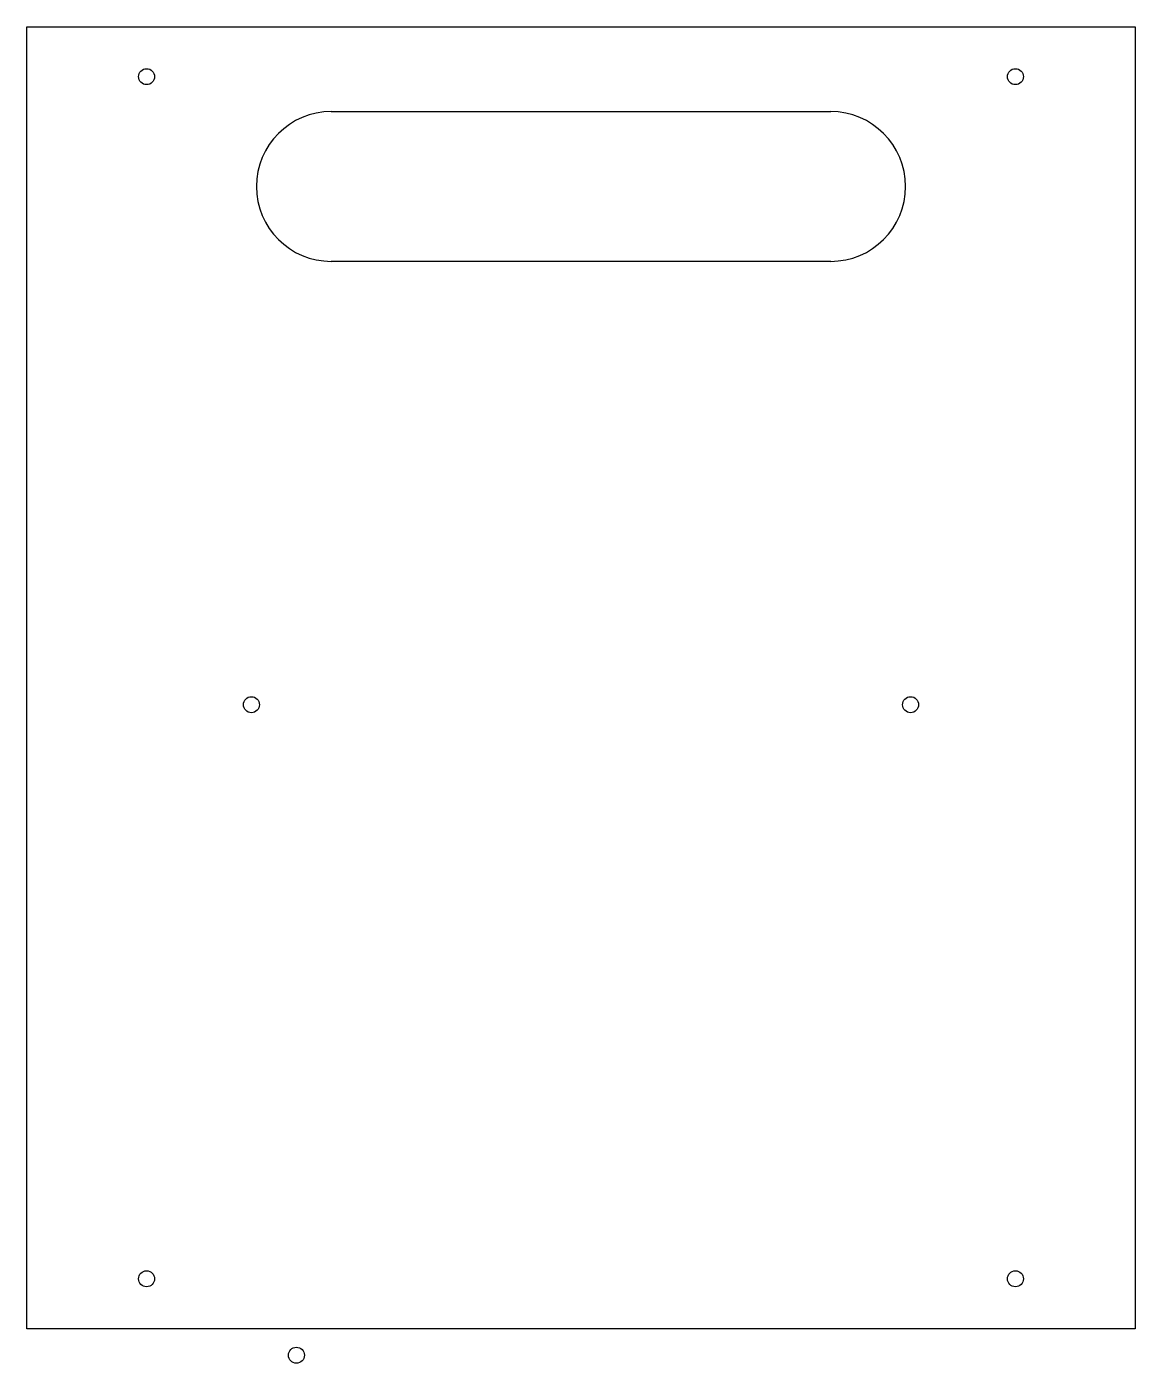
# Model space of a CAD drawing. Header units: millimetres. Extents: x -111 to 111, y -102 to 166.
import ezdxf

# ---------------------------------------------------------------- set-up
doc = ezdxf.new("R2010")
doc.units = ezdxf.units.MM

msp = doc.modelspace()

# ---------------------------------------------------------------- linework, layer by layer
at = {"color": 7, "linetype": 'Continuous', "lineweight": 25}
for p, q in [((-111, 165.61), (111, 165.61)), ((-111, -95.19), (-111, 165.61)), ((111, 165.61), (111, -95.19)), ((-50, 148.61), (50, 148.61)), ((50, 118.61), (-50, 118.61)), ((111, -95.19), (-111, -95.19))]:
    msp.add_line(p, q, dxfattribs=at)
for centre in [(-87, 155.61), (87, 155.61), (-66, 29.81), (66, 29.81), (-87, -85.19), (87, -85.19)]:
    msp.add_circle(centre, 1.6, dxfattribs=at)
at = {"color": 7, "linetype": 'Continuous'}
msp.add_circle((-57, -100.51), 1.6, dxfattribs=at)
at = {"color": 7, "linetype": 'Continuous', "lineweight": 25}
for centre, start, end in [((-50, 133.61), 90, 270), ((50, 133.61), 270, 90)]:
    msp.add_arc(centre, 15, start, end, dxfattribs=at)

doc.saveas('drawing.dxf')
